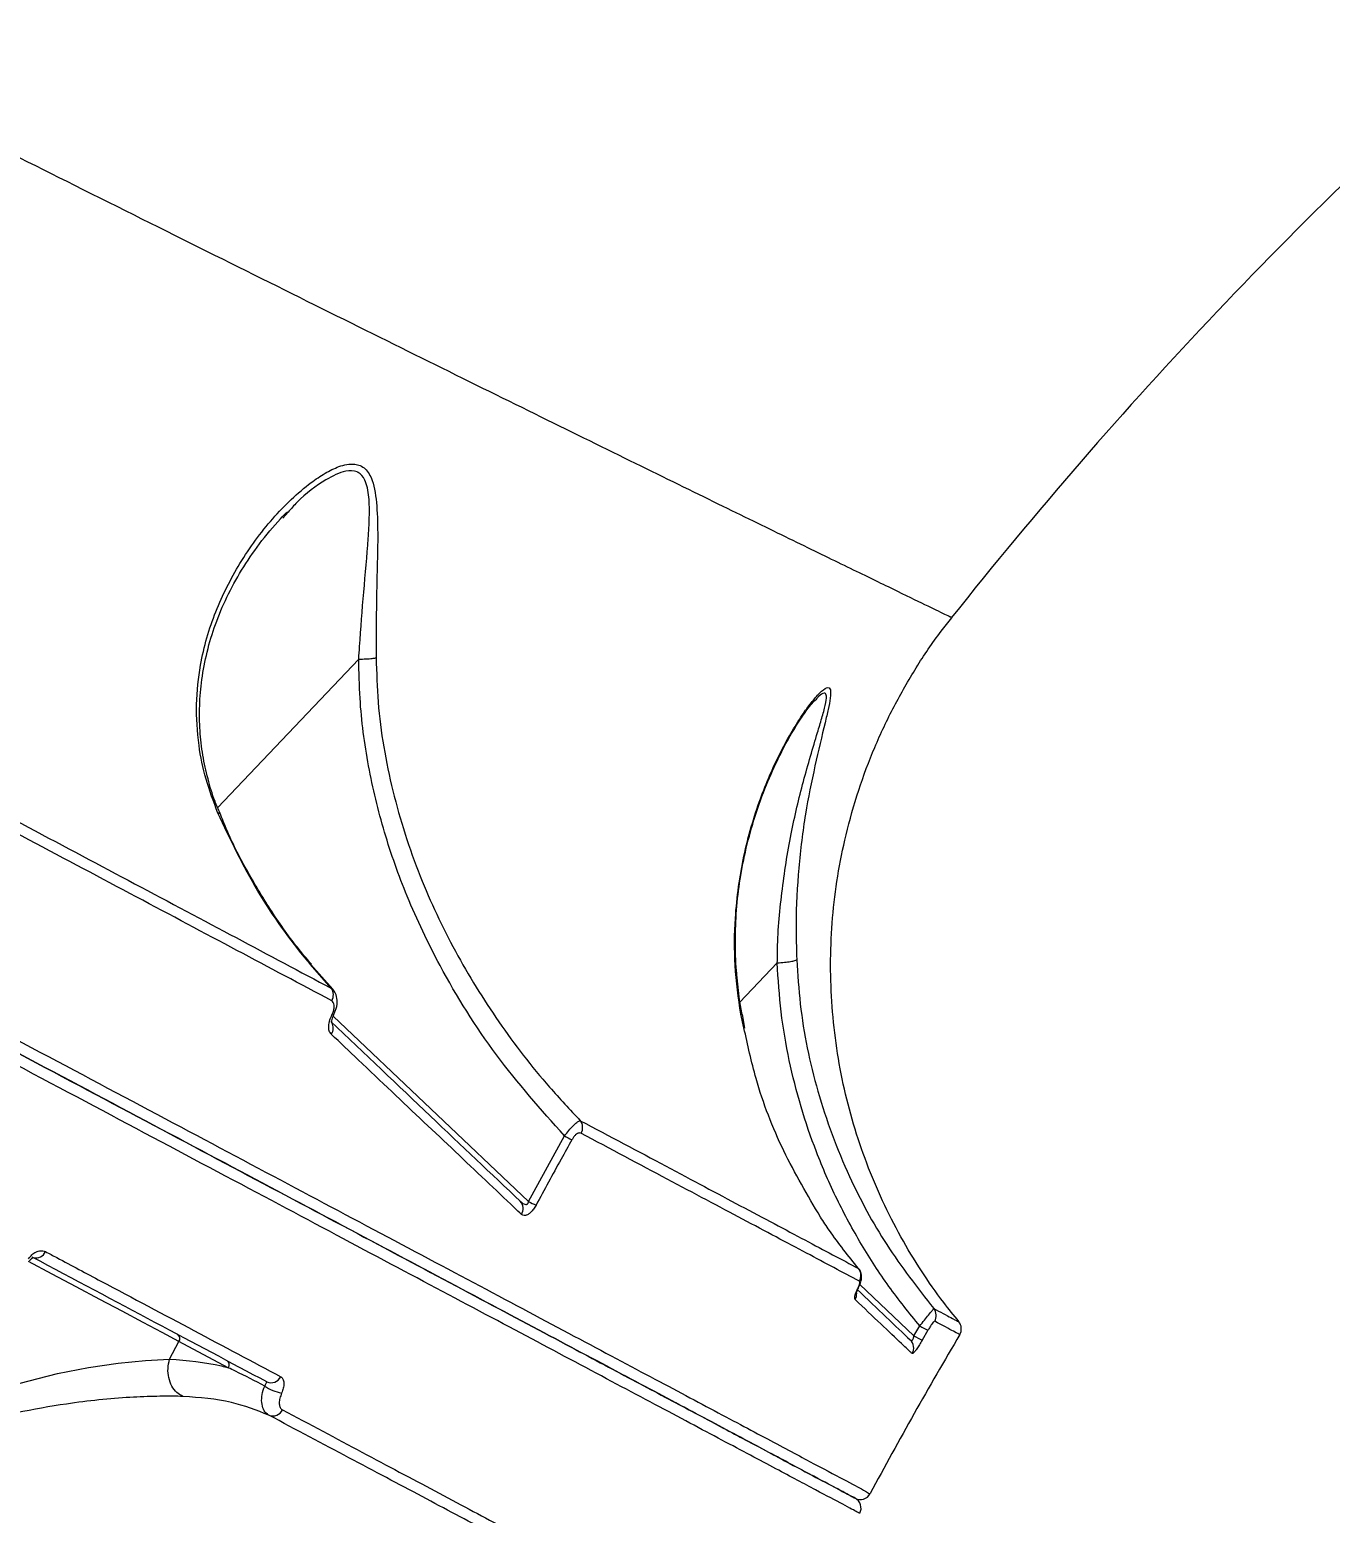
# Model space of a CAD drawing. Header units: millimetres. Extents: x -10374 to 11119, y -8221 to 9433.
# Drawn here: x 1686.7 to 1802.9, y -2040.6 to -1908.1 of the extents above; entities that cross this region are included whole.
import ezdxf

# ---------------------------------------------------------------- set-up
doc = ezdxf.new("R2010")
doc.units = ezdxf.units.MM
for name, color, linetype in [('DIKOM_ОБЪЕКТ', 7, 'Continuous'), ('DIKOM_РАЗМЕР_ЗОНА', 7, 'Continuous'), ('DIKOM_РАЗМЕР_ОБЪЕКТА', 7, 'Continuous')]:
    doc.layers.add(name, color=color, linetype=linetype)
doc.styles.add('style1', font='arial.ttf', dxfattribs={"width": 0.8})
doc.dimstyles.new('1-50', dxfattribs={"dimtxt": 300, "dimasz": 200, "dimexe": 100, "dimexo": 0, "dimgap": 100, "dimtad": 0, "dimdec": 0, "dimtxsty": 'style1', "dimcen": 0, "dimclrd": 7, "dimclre": 7, "dimadec": 1, "dimazin": 2, "dimtfac": 1, "dimtdec": 0, "dimtmove": 1, "dimatfit": 3, "dimfxl": 0, "dimlwd": 25, "dimlwe": 18, "dimarcsym": 0})

# ---------------------------------------------------------------- blocks, each defined once
blk = doc.blocks.new('*D16')
at = {"layer": 'Defpoints', "color": 0, "transparency": 16777216}
for p in [(-9045.1, 5161.67), (3694.49, 5161.67), (1813.16, -6719.94)]:
    blk.add_point(p, dxfattribs=at)
at = {"layer": 'DIKOM_РАЗМЕР_ОБЪЕКТА', "color": 7, "lineweight": 18, "transparency": 16777216}
for p, q in [((3694.49, 5161.67), (-9145.1, 5161.67)), ((1813.16, -6719.94), (-9145.1, -6719.94))]:
    blk.add_line(p, q, dxfattribs=at)
at = {"layer": 'DIKOM_РАЗМЕР_ОБЪЕКТА', "color": 7, "lineweight": 25, "transparency": 16777216}
for p, q in [((-9045.1, 4961.67), (-9045.1, -0.45)), ((-9045.1, -6519.94), (-9045.1, -1080.23))]:
    blk.add_line(p, q, dxfattribs=at)
at = {"layer": 'DIKOM_РАЗМЕР_ОБЪЕКТА', "color": 7, "transparency": 16777216}
for points in [[(-9078.43, 4961.67), (-9011.76, 4961.67), (-9045.1, 5161.67)], [(-9078.43, -6519.94), (-9011.76, -6519.94), (-9045.1, -6719.94)]]:
    blk.add_solid(points, dxfattribs=at)
at = {"layer": 'DIKOM_РАЗМЕР_ОБЪЕКТА', "color": 0, "transparency": 16777216, "insert": (-9045.1, -540.34), "char_height": 300, "attachment_point": 5, "rotation": 90, "style": 'style1'}
blk.add_mtext('11900', dxfattribs=at)
blk = doc.blocks.new('*D15')
at = {"layer": 'Defpoints', "color": 0, "transparency": 16777216}
for p in [(-5227.87, 8308.78), (9119.43, -1150.4), (-5227.87, -1991.82)]:
    blk.add_point(p, dxfattribs=at)
at = {"layer": 'DIKOM_РАЗМЕР_ОБЪЕКТА', "color": 7, "lineweight": 18, "transparency": 16777216}
for p, q in [((-5227.87, -1991.82), (-5227.87, 8408.78)), ((9119.43, -1150.4), (9119.43, 8408.78))]:
    blk.add_line(p, q, dxfattribs=at)
at = {"layer": 'DIKOM_РАЗМЕР_ОБЪЕКТА', "color": 7, "lineweight": 25, "transparency": 16777216}
for p, q in [((-5027.87, 8308.78), (187.44, 8308.78)), ((8919.43, 8308.78), (1267.22, 8308.78))]:
    blk.add_line(p, q, dxfattribs=at)
at = {"layer": 'DIKOM_РАЗМЕР_ОБЪЕКТА', "color": 7, "transparency": 16777216}
for points in [[(-5027.87, 8342.11), (-5027.87, 8275.44), (-5227.87, 8308.78)], [(8919.43, 8342.11), (8919.43, 8275.44), (9119.43, 8308.78)]]:
    blk.add_solid(points, dxfattribs=at)
at = {"layer": 'DIKOM_РАЗМЕР_ОБЪЕКТА', "color": 0, "transparency": 16777216, "insert": (727.33, 8308.78), "char_height": 300, "attachment_point": 5, "style": 'style1'}
blk.add_mtext('14350', dxfattribs=at)
blk = doc.blocks.new('*D14')
at = {"layer": 'Defpoints', "color": 0, "transparency": 16777216}
for p in [(-7515.85, 9236.32), (11119.43, -1423.4), (-7515.85, -2401.58)]:
    blk.add_point(p, dxfattribs=at)
at = {"layer": 'DIKOM_РАЗМЕР_ЗОНА', "color": 7, "lineweight": 18, "transparency": 16777216}
for p, q in [((-7515.85, -2401.58), (-7515.85, 9336.32)), ((11119.43, -1423.4), (11119.43, 9336.32))]:
    blk.add_line(p, q, dxfattribs=at)
at = {"layer": 'DIKOM_РАЗМЕР_ЗОНА', "color": 7, "lineweight": 25, "transparency": 16777216}
for p, q in [((-7315.85, 9236.32), (77.56, 9236.32)), ((10919.43, 9236.32), (1157.34, 9236.32))]:
    blk.add_line(p, q, dxfattribs=at)
at = {"layer": 'DIKOM_РАЗМЕР_ЗОНА', "color": 7, "transparency": 16777216}
for points in [[(-7315.85, 9269.65), (-7315.85, 9202.98), (-7515.85, 9236.32)], [(10919.43, 9269.65), (10919.43, 9202.98), (11119.43, 9236.32)]]:
    blk.add_solid(points, dxfattribs=at)
at = {"layer": 'DIKOM_РАЗМЕР_ЗОНА', "color": 0, "transparency": 16777216, "insert": (617.45, 9236.32), "char_height": 300, "attachment_point": 5, "style": 'style1'}
blk.add_mtext('18650', dxfattribs=at)
blk = doc.blocks.new('*D13')
at = {"layer": 'Defpoints', "color": 0, "transparency": 16777216}
for p in [(-10176.97, 7112.81), (3082.33, 7112.81), (2015.48, -8221.4)]:
    blk.add_point(p, dxfattribs=at)
at = {"layer": 'DIKOM_РАЗМЕР_ЗОНА', "color": 7, "lineweight": 18, "transparency": 16777216}
for p, q in [((3082.33, 7112.81), (-10276.97, 7112.81)), ((2015.48, -8221.4), (-10276.97, -8221.4))]:
    blk.add_line(p, q, dxfattribs=at)
at = {"layer": 'DIKOM_РАЗМЕР_ЗОНА', "color": 7, "lineweight": 25, "transparency": 16777216}
for p, q in [((-10176.97, 6912.81), (-10176.97, -14.41)), ((-10176.97, -8021.4), (-10176.97, -1094.19))]:
    blk.add_line(p, q, dxfattribs=at)
at = {"layer": 'DIKOM_РАЗМЕР_ЗОНА', "color": 7, "transparency": 16777216}
for points in [[(-10210.3, 6912.81), (-10143.64, 6912.81), (-10176.97, 7112.81)], [(-10210.3, -8021.4), (-10143.64, -8021.4), (-10176.97, -8221.4)]]:
    blk.add_solid(points, dxfattribs=at)
at = {"layer": 'DIKOM_РАЗМЕР_ЗОНА', "color": 0, "transparency": 16777216, "insert": (-10176.97, -554.3), "char_height": 300, "attachment_point": 5, "rotation": 90, "style": 'style1'}
blk.add_mtext('15300', dxfattribs=at)

msp = doc.modelspace()

# ---------------------------------------------------------------- linework, layer by layer
at = {"layer": 'DIKOM_ОБЪЕКТ', "color": 7, "linetype": 'Continuous', "lineweight": 15}
for p, q in [((1709.77, -1951.16), (1709.29, -1951.68)), ((1703.48, -1977.57), (1716.08, -1964.29)), ((1756.81, -1968.04), (1756.95, -1967.88)), ((1756.91, -1967.91), (1756.83, -1968)), ((1713.64, -1993.69), (1711.74, -1991.53)), ((1711.74, -1991.53), (1711.82, -1991.55)), ((1713.77, -1993.75), (1711.81, -1991.55)), ((1750.14, -1994.92), (1753.46, -1991.42)), ((1713.64, -1993.69), (1713.74, -1993.79)), ((1713.81, -1996.17), (1731.25, -2012.72)), ((1750.5, -1997.22), (1750.21, -1996)), ((1750.59, -1997.25), (1750.36, -1996.02)), ((1731.25, -2012.72), (1734.46, -2006.86)), ((1760.72, -2020.46), (1760.72, -2020.47)), ((1760.85, -2020.13), (1765.69, -2024.72)), ((1767.45, -2022.28), (1767.67, -2022.4)), ((1765.69, -2024.72), (1766.2, -2023.84)), ((1766.94, -2024.23), (1766.43, -2025.11)), ((1699.18, -2026.81), (1700.02, -2025.23)), ((1704.43, -2027.58), (1700.02, -2025.23)), ((1699.18, -2026.81), (1699.18, -2026.81))]:
    msp.add_line(p, q, dxfattribs=at)
at = {"layer": 'DIKOM_ОБЪЕКТ', "color": 7, "linetype": 'Continuous', "lineweight": 15, "flags": 128}
for points in [[(1713.84, -1996.09), (1713.84, -1996.09), (1713.79, -1996.09), (1713.69, -1996.05)], [(1700.02, -2025.23), (1698.53, -2024.44), (1696.83, -2023.54), (1694.96, -2022.54), (1692.95, -2021.47), (1690.85, -2020.36), (1688.71, -2019.22), (1686.58, -2018.09)], [(1760.72, -2020.47), (1760.71, -2020.48), (1760.66, -2020.53)], [(1664.31, -2030.3), (1663.61, -2031.68), (1662.94, -2033.81), (1662.94, -2035.57), (1663.52, -2036.32), (1664.62, -2036.53), (1666.49, -2036.14), (1668.4, -2035.45), (1670.4, -2034.63), (1675.4, -2032.54), (1680.66, -2030.54), (1684.9, -2029.19), (1689.17, -2028.1), (1691.94, -2027.56), (1694.6, -2027.16), (1697.03, -2026.92), (1699.18, -2026.81), (1699.18, -2026.81), (1699.18, -2026.81)]]:
    msp.add_lwpolyline(points, dxfattribs=at)
at = {"layer": 'DIKOM_ОБЪЕКТ', "color": 7, "linetype": 'Continuous', "lineweight": 15}
for centre, radius, start, end in [((2088, -2213.4), 580.87, 121.09855, 151.90145), ((2088, -2213.4), 580.37, 121.09855, 151.90145), ((2088, -2213.4), 579.13, 121.09885, 151.90115), ((2088, -2213.4), 407, 131.4016, 141.5976), ((1712.81, -1994.26), 1.01, 328.1412, 34.8989), ((1712.87, -1997.23), 0.941, 323.908, 30.5954), ((1735.08, -2006.11), 1.01, 328.6574, 36.9315), ((1739.96, -1997.09), 11.22, 240.648, 244.4775), ((1729.85, -2013.36), 0.928, 325.8857, 44.1997), ((1736.27, -2003.43), 10.56, 241.6544, 245.7283), ((1687.24, -2016.82), 0.944, 256.1983, 335.9529), ((1759.95, -2019.34), 1, 329.1604, 38.9327), ((1759.56, -2020.97), 1.01, 328.9655, 2.9676), ((1766.68, -2022.92), 1, 329.2879, 39.3969), ((1768.92, -2024.11), 1, 329.2293, 39.9932), ((1699.65, -2024.98), 0.454, 325.6175, 53.7604), ((2088, -2213.4), 370, 149.3212, 151.8457), ((1769.21, -2018.93), 6.78, 238.675, 245.737), ((1769.79, -2017.97), 6.88, 238.5428, 245.5027), ((1764.67, -2025.81), 0.995, 329.5362, 46.3448), ((1704.05, -2027.32), 0.454, 325.644, 53.7338), ((1708.26, -2027.98), 0.943, 245.9043, 334.9176), ((1710.18, -2025.38), 4.58, 236.8111, 257.5355), ((1708.41, -2030.93), 0.951, 248.5337, 334.4773), ((1760.9, -2038.35), 1, 242, 331.8278), ((1759.96, -2040.11), 1, 331.9526, 62), ((1759.96, -2040.11), 1, 331.961, 61.9988)]:
    msp.add_arc(centre, radius, start, end, dxfattribs=at)
for points, knots in [([(1760.84, -2040.58), (1760.79, -2040.56), (1760.66, -2040.49), (1759.5, -2039.87), (1757.09, -2038.59), (1753.5, -2036.68), (1748.72, -2034.14), (1742.73, -2030.96), (1735.67, -2027.2), (1727.58, -2022.9), (1718.53, -2018.09), (1708.38, -2012.69), (1697.12, -2006.7), (1684.75, -2000.13), (1671.55, -1993.11), (1657.59, -1985.68), (1642.94, -1977.89), (1627.37, -1969.62), (1610.89, -1960.85), (1593.53, -1951.63), (1575.9, -1942.25), (1558.09, -1932.78), (1540.18, -1923.26), (1521.69, -1913.42), (1502.64, -1903.3), (1483.09, -1892.9), (1463.18, -1882.32), (1442.99, -1871.58), (1422.57, -1860.72), (1401.85, -1849.7), (1380.89, -1838.56), (1359.76, -1827.32), (1338.92, -1816.25), (1318.45, -1805.36), (1298.39, -1794.7), (1278.43, -1784.08), (1258.62, -1773.55), (1239.06, -1763.15), (1221.27, -1753.69), (1210.23, -1747.82), (1205.35, -1745.22)], [0, 0, 0, 0, 0.015651, 0.042167, 0.068704, 0.09522, 0.122506, 0.149814, 0.177101, 0.203616, 0.230153, 0.256669, 0.283955, 0.311263, 0.33855, 0.365066, 0.391602, 0.418118, 0.445404, 0.472712, 0.499999, 0.52556, 0.551139, 0.576701, 0.602949, 0.629218, 0.655466, 0.681983, 0.708519, 0.735035, 0.762321, 0.78963, 0.816916, 0.843432, 0.869968, 0.896484, 0.923771, 0.951079, 0.978365, 1, 1, 1, 1]), ([(1206.26, -1744.57), (1211.13, -1747.16), (1222.04, -1752.97), (1239.59, -1762.3), (1258.83, -1772.52), (1278.51, -1782.99), (1298.54, -1793.64), (1318.83, -1804.43), (1339.32, -1815.32), (1359.97, -1826.3), (1380.75, -1837.35), (1401.59, -1848.43), (1422.4, -1859.5), (1443.07, -1870.49), (1463.3, -1881.24), (1483.04, -1891.74), (1502.3, -1901.98), (1521.25, -1912.06), (1539.83, -1921.94), (1557.94, -1931.57), (1575.77, -1941.04), (1593.23, -1950.33), (1610.31, -1959.41), (1626.71, -1968.13), (1642.38, -1976.46), (1657.24, -1984.36), (1671.22, -1991.8), (1684.3, -1998.76), (1696.47, -2005.23), (1707.7, -2011.2), (1717.94, -2016.64), (1727.13, -2021.53), (1734.73, -2025.57), (1740.94, -2028.87), (1745.98, -2031.55), (1750.29, -2033.84), (1753.89, -2035.76), (1756.76, -2037.28), (1758.83, -2038.38), (1760.15, -2039.08), (1760.33, -2039.18), (1760.43, -2039.23)], [0, 0, 0, 0, 0.021635, 0.048472, 0.075394, 0.102359, 0.129323, 0.156245, 0.183082, 0.209919, 0.236841, 0.263805, 0.29077, 0.317692, 0.344529, 0.370376, 0.3963, 0.422262, 0.448224, 0.474147, 0.499995, 0.526832, 0.553754, 0.580718, 0.607683, 0.634604, 0.661441, 0.688278, 0.7152, 0.742165, 0.769129, 0.796051, 0.822888, 0.844633, 0.866402, 0.88817, 0.909915, 0.932424, 0.954958, 0.977491, 1, 1, 1, 1]), ([(1695.82, -2068.42), (1694.7, -2067.83), (1692.45, -2066.64), (1687.74, -2064.16), (1682.08, -2061.17), (1675.4, -2057.65), (1667.75, -2053.62), (1659.15, -2049.08), (1649.59, -2044.04), (1639.11, -2038.52), (1627.74, -2032.53), (1615.54, -2026.1), (1602.56, -2019.27), (1588.85, -2012.05), (1574.39, -2004.44), (1559.24, -1996.47), (1543.45, -1988.16), (1527.09, -1979.56), (1510.24, -1970.71), (1492.93, -1961.62), (1475.19, -1952.31), (1457.05, -1942.79), (1438.58, -1933.11), (1419.87, -1923.32), (1401, -1913.44), (1382.02, -1903.52), (1362.95, -1893.56), (1343.82, -1883.58), (1324.72, -1873.63), (1305.73, -1863.75), (1286.93, -1853.98), (1269.76, -1845.07), (1254.2, -1837.01), (1244.89, -1832.2), (1240.24, -1829.79)], [0, 0, 0, 0, 0.031557, 0.063213, 0.09492, 0.126626, 0.158283, 0.189839, 0.221397, 0.253054, 0.284762, 0.31647, 0.348127, 0.379685, 0.411265, 0.442944, 0.474674, 0.506404, 0.538084, 0.569664, 0.601295, 0.633025, 0.664806, 0.696588, 0.728318, 0.75995, 0.791659, 0.823467, 0.855327, 0.887186, 0.918995, 0.950705, 0.975352, 1, 1, 1, 1]), ([(1641.78, -1897.33), (1646.17, -1899.55), (1654.94, -1903.99), (1667.44, -1910.29), (1679.42, -1916.31), (1691.2, -1922.21), (1702.63, -1927.91), (1713.59, -1933.36), (1723.76, -1938.4), (1733.07, -1942.99), (1741.45, -1947.11), (1748.64, -1950.63), (1754.68, -1953.58), (1759.61, -1955.98), (1763.57, -1957.91), (1766.55, -1959.35), (1768.36, -1960.23), (1769.16, -1960.62), (1768.99, -1960.53), (1768.96, -1960.52)], [0, 0, 0, 0, 0.056668, 0.113335, 0.170566, 0.227798, 0.291066, 0.354382, 0.41765, 0.482782, 0.547968, 0.613099, 0.674377, 0.735701, 0.796978, 0.860023, 0.923119, 0.986164, 1, 1, 1, 1]), ([(1760.43, -2039.23), (1760.31, -2039.17), (1760.08, -2039.05), (1758.24, -2038.07), (1755.33, -2036.52), (1751.26, -2034.36), (1746.07, -2031.6), (1739.76, -2028.24), (1732.32, -2024.29), (1723.79, -2019.75), (1714.2, -2014.65), (1703.59, -2009.01), (1692.02, -2002.86), (1680.3, -1996.63), (1668.65, -1990.43), (1657.27, -1984.38), (1645.34, -1978.04), (1632.74, -1971.34), (1619.47, -1964.28), (1605.53, -1956.87), (1591.15, -1949.22), (1581.19, -1943.93), (1576.21, -1941.28)], [0, 0, 0, 0, 0.053673, 0.107515, 0.161443, 0.215371, 0.269213, 0.322886, 0.376559, 0.430402, 0.484331, 0.53826, 0.592102, 0.645775, 0.689267, 0.732803, 0.77634, 0.819831, 0.864848, 0.909916, 0.954983, 1, 1, 1, 1]), ([(1577.13, -1940.64), (1580.6, -1942.48), (1589.97, -1947.46), (1604.73, -1955.32), (1621.21, -1964.08), (1637.12, -1972.54), (1652.41, -1980.67), (1666.99, -1988.42), (1680.55, -1995.63), (1693.06, -2002.28), (1704.53, -2008.38), (1715.13, -2014.02), (1724.81, -2019.16), (1733.49, -2023.78), (1740.99, -2027.77), (1747.32, -2031.13), (1752.49, -2033.88), (1756.59, -2036.06), (1759.57, -2037.66), (1761.37, -2038.56), (1761.78, -2038.92), (1761.78, -2038.82), (1761.78, -2038.82)], [0, 0, 0, 0, 0.031306, 0.084337, 0.137409, 0.190441, 0.245013, 0.299629, 0.354201, 0.407233, 0.460305, 0.513337, 0.567909, 0.622525, 0.677097, 0.730128, 0.7832, 0.836231, 0.890802, 0.945417, 0.999989, 1, 1, 1, 1]), ([(1703.5, -1978.03), (1703.12, -1977.02), (1702.36, -1975.01), (1701.7, -1971.73), (1701.51, -1968.29), (1701.93, -1964.25), (1703.19, -1959.97), (1705.41, -1955.6), (1708.31, -1951.63), (1711.01, -1949.06), (1713.07, -1947.65), (1714.39, -1947), (1715.68, -1946.74), (1716.72, -1947.18), (1717.44, -1948.44), (1717.74, -1950.6), (1717.8, -1953.38), (1717.72, -1956.61), (1717.64, -1960.21), (1717.64, -1962.85), (1717.64, -1964.16)], [0, 0, 0, 0, 0.048205, 0.096466, 0.156482, 0.216595, 0.305093, 0.393742, 0.486954, 0.579989, 0.611337, 0.642625, 0.679785, 0.710025, 0.740287, 0.78625, 0.834097, 0.882076, 0.941033, 1, 1, 1, 1]), ([(1716.09, -1964.29), (1716.09, -1964.29), (1716.11, -1963.91), (1716.24, -1961.89), (1716.52, -1958.24), (1716.89, -1954.39), (1717.05, -1951.59), (1717.03, -1949.76), (1716.75, -1948.3), (1716.25, -1947.72), (1715.67, -1947.44), (1714.74, -1947.42), (1712.87, -1948.36), (1711.07, -1949.69), (1710.03, -1950.86), (1709.77, -1951.16)], [0, 0, 0, 0, 0.000151, 0.037371, 0.202158, 0.370065, 0.440729, 0.512582, 0.587239, 0.642869, 0.64937, 0.711733, 0.808711, 0.950844, 1, 1, 1, 1]), ([(1703.69, -1978.07), (1703.53, -1977.71), (1703.1, -1976.69), (1702.58, -1974.94), (1702.12, -1972.83), (1701.87, -1970.63), (1701.84, -1968.38), (1702.04, -1966.02), (1702.51, -1963.59), (1703.26, -1961.13), (1704.29, -1958.68), (1705.61, -1956.27), (1707.21, -1953.94), (1708.62, -1952.21), (1709.5, -1951.33), (1709.71, -1951.13)], [0, 0, 0, 0, 0.033594, 0.09583, 0.161531, 0.230816, 0.304066, 0.381769, 0.467912, 0.557977, 0.652716, 0.752465, 0.857221, 0.967001, 1, 1, 1, 1]), ([(1769.71, -2023.45), (1769.25, -2022.89), (1768.05, -2021.45), (1766.31, -2018.92), (1764.47, -2015.89), (1762.84, -2012.68), (1761.43, -2009.32), (1760.25, -2005.83), (1759.33, -2002.24), (1758.68, -1998.58), (1758.3, -1994.87), (1758.2, -1991.13), (1758.37, -1987.39), (1758.83, -1983.66), (1759.6, -1979.85), (1760.69, -1976), (1762.13, -1972.16), (1763.85, -1968.5), (1765.85, -1965.04), (1767.59, -1962.41), (1768.75, -1961), (1769.07, -1960.61)], [0, 0, 0, 0, 0.032092, 0.082935, 0.135109, 0.188175, 0.241853, 0.295963, 0.350387, 0.405045, 0.45988, 0.514852, 0.569931, 0.625094, 0.680324, 0.741306, 0.801562, 0.860977, 0.919606, 0.977496, 1, 1, 1, 1]), ([(1716.08, -1964.29), (1716.09, -1964.29), (1716.09, -1964.29), (1716.09, -1964.29), (1716.09, -1964.29), (1716.09, -1964.29)], [0, 0, 0, 0, 0.421649, 0.776071, 1, 1, 1, 1]), ([(1734.46, -2006.86), (1732.37, -2004.51), (1728.19, -1999.8), (1723.63, -1992.49), (1720.41, -1985.75), (1718.29, -1979.77), (1716.87, -1973.85), (1716.17, -1968.65), (1716.11, -1965.46), (1716.08, -1964.29)], [0, 0, 0, 0, 0.199255, 0.398455, 0.542935, 0.670809, 0.798989, 0.926742, 1, 1, 1, 1]), ([(1716.09, -1964.29), (1716.31, -1964.28), (1716.75, -1964.27), (1717.26, -1964.23), (1717.52, -1964.19), (1717.62, -1964.17), (1717.64, -1964.16)], [0, 0, 0, 0, 0.341317, 0.682775, 0.934083, 1, 1, 1, 1]), ([(1717.64, -1964.16), (1717.68, -1965.49), (1717.8, -1969.49), (1718.96, -1976.1), (1721.35, -1983.55), (1724.6, -1990.45), (1728.5, -1996.75), (1732.34, -2001.74), (1734.95, -2004.52), (1735.88, -2005.51)], [0, 0, 0, 0, 0.085362, 0.258265, 0.431298, 0.591296, 0.751845, 0.911965, 1, 1, 1, 1]), ([(1750.21, -1996), (1750.01, -1994.55), (1749.61, -1991.63), (1749.67, -1986.85), (1750.38, -1981.8), (1751.81, -1976.91), (1753.65, -1972.66), (1755.28, -1969.86), (1756.51, -1968.15), (1757.28, -1967.25), (1757.94, -1966.73), (1758.27, -1966.91), (1758.24, -1967.7), (1758.04, -1968.75), (1757.57, -1970.67), (1757.15, -1972.48), (1756.84, -1973.81)], [0, 0, 0, 0, 0.087562, 0.175272, 0.296685, 0.418274, 0.52394, 0.629372, 0.669928, 0.710364, 0.752467, 0.794965, 0.831964, 0.866861, 0.901859, 1, 1, 1, 1]), ([(1749.87, -1992.46), (1749.86, -1992.35), (1749.75, -1991.33), (1749.72, -1989.4), (1749.8, -1986.66), (1750.14, -1983.9), (1750.69, -1981.08), (1751.48, -1978.26), (1752.46, -1975.55), (1753.55, -1973.14), (1754.59, -1971.18), (1755.48, -1969.73), (1756.18, -1968.74), (1756.66, -1968.15), (1756.83, -1967.96), (1756.9, -1967.9)], [0, 0, 0, 0, 0.010158, 0.097986, 0.190119, 0.285693, 0.385261, 0.493089, 0.605005, 0.710215, 0.798123, 0.87493, 0.933657, 0.975802, 1, 1, 1, 1]), ([(1753.47, -1991.42), (1753.47, -1991.41), (1753.49, -1991.12), (1753.48, -1989), (1753.84, -1985.08), (1754.64, -1979.94), (1755.79, -1975.13), (1756.81, -1971.71), (1757.47, -1969.53), (1757.78, -1968.37), (1757.92, -1967.56), (1757.8, -1967.32), (1757.56, -1967.33), (1757.3, -1967.46), (1756.99, -1967.82), (1756.91, -1967.91)], [0, 0, 0, 0, 0.000123, 0.027892, 0.198813, 0.373424, 0.537621, 0.705006, 0.760528, 0.817035, 0.872304, 0.917769, 0.927277, 0.981824, 1, 1, 1, 1]), ([(1676.55, -1973.97), (1679.92, -1975.77), (1686.66, -1979.35), (1696.16, -1984.4), (1705.24, -1989.22), (1710.84, -1992.2), (1713.64, -1993.69)], [0, 0, 0, 0, 0.249122, 0.498243, 0.749121, 1, 1, 1, 1]), ([(1756.84, -1973.81), (1756.54, -1975.23), (1755.93, -1978.13), (1755.35, -1982.91), (1755.1, -1987.3), (1755.18, -1990.08), (1755.21, -1991.13)], [0, 0, 0, 0, 0.268481, 0.549135, 0.829615, 1, 1, 1, 1]), ([(1713.67, -1994.8), (1710.88, -1993.32), (1705.32, -1990.36), (1696.26, -1985.55), (1686.73, -1980.48), (1679.93, -1976.87), (1676.53, -1975.06)], [0, 0, 0, 0, 0.249121, 0.498243, 0.749121, 1, 1, 1, 1]), ([(1711.74, -1991.53), (1711.67, -1991.44), (1709.97, -1989.38), (1706.84, -1985.08), (1704.62, -1980.39), (1703.5, -1978.03)], [0, 0, 0, 0, 0.020968, 0.505576, 1, 1, 1, 1]), ([(1703.64, -1978.09), (1703.64, -1978.07), (1703.63, -1978.03), (1703.56, -1978.03), (1703.51, -1978.03), (1703.5, -1978.03)], [0, 0, 0, 0, 0.494718, 0.837389, 1, 1, 1, 1]), ([(1711.85, -1991.53), (1711.43, -1991.03), (1710.11, -1989.48), (1708.16, -1986.67), (1706.04, -1983.13), (1704.56, -1980.25), (1703.88, -1978.52), (1703.7, -1978.06)], [0, 0, 0, 0, 0.123636, 0.386707, 0.647866, 0.907342, 1, 1, 1, 1]), ([(1753.46, -1991.42), (1753.46, -1991.42), (1753.46, -1991.42), (1753.47, -1991.42), (1753.47, -1991.42), (1753.47, -1991.42)], [0, 0, 0, 0, 0.454816, 0.83517, 1, 1, 1, 1]), ([(1766.2, -2023.84), (1765.26, -2022.68), (1763.39, -2020.36), (1760.93, -2016.56), (1758.76, -2012.55), (1756.39, -2007.13), (1754.73, -2001.5), (1753.75, -1995.81), (1753.56, -1992.88), (1753.46, -1991.42)], [0, 0, 0, 0, 0.12645, 0.252899, 0.38287, 0.512835, 0.75311, 0.876557, 1, 1, 1, 1]), ([(1753.47, -1991.42), (1753.69, -1991.4), (1754.13, -1991.37), (1754.68, -1991.3), (1755.04, -1991.22), (1755.17, -1991.16), (1755.2, -1991.14), (1755.21, -1991.13)], [0, 0, 0, 0, 0.252579, 0.50508, 0.757608, 0.948699, 1, 1, 1, 1]), ([(1755.21, -1991.13), (1755.3, -1992.45), (1755.56, -1996.42), (1756.93, -2003), (1759.61, -2010.21), (1763.12, -2016.73), (1766, -2020.42), (1767.45, -2022.28)], [0, 0, 0, 0, 0.116112, 0.348861, 0.587349, 0.791864, 1, 1, 1, 1]), ([(1750.33, -1996.03), (1750.25, -1995.6), (1750.03, -1994.4), (1749.93, -1993.21), (1749.87, -1992.46)], [0, 0, 0, 0, 0.36292, 1, 1, 1, 1]), ([(1713.83, -1996.08), (1713.92, -1995.89), (1714.13, -1995.44), (1714.18, -1994.78), (1714.07, -1994.18), (1713.85, -1993.89), (1713.75, -1993.78)], [0, 0, 0, 0, 0.244479, 0.557357, 0.814689, 1, 1, 1, 1]), ([(1713.69, -1996.05), (1713.71, -1996.01), (1713.79, -1995.84), (1713.88, -1995.54), (1713.9, -1995.2), (1713.83, -1994.93), (1713.72, -1994.84), (1713.67, -1994.8)], [0, 0, 0, 0, 0.079908, 0.318147, 0.555584, 0.777377, 1, 1, 1, 1]), ([(1713.63, -1997.79), (1713.56, -1997.7), (1713.42, -1997.51), (1713.39, -1997.06), (1713.47, -1996.55), (1713.62, -1996.21), (1713.69, -1996.05)], [0, 0, 0, 0, 0.259142, 0.517724, 0.781229, 1, 1, 1, 1]), ([(1713.58, -1996.64), (1716.61, -1999.52), (1722.7, -2005.3), (1727.91, -2010.24), (1730.52, -2012.71)], [0, 0, 0, 0, 0.499177, 1, 1, 1, 1]), ([(1713.67, -1996.77), (1713.67, -1996.77), (1713.67, -1996.77), (1713.66, -1996.67), (1713.69, -1996.49), (1713.75, -1996.27), (1713.82, -1996.14), (1713.85, -1996.09)], [0, 0, 0, 0, 0.123197, 0.345685, 0.601213, 0.848517, 1, 1, 1, 1]), ([(1750.24, -1996.05), (1750.24, -1996.04), (1750.24, -1996.02), (1750.22, -1996.01), (1750.21, -1996)], [0, 0, 0, 0, 0.622122, 1, 1, 1, 1]), ([(1730.62, -2013.88), (1730.41, -2013.68), (1729.36, -2012.69), (1726.55, -2010.02), (1721.97, -2005.69), (1717.3, -2001.27), (1714.43, -1998.55), (1713.63, -1997.79)], [0, 0, 0, 0, 0.041374, 0.206871, 0.538154, 0.869436, 1, 1, 1, 1]), ([(1757.33, -2014.12), (1756.19, -2012.17), (1753.87, -2008.25), (1751.65, -2002.51), (1750.83, -1998.74), (1750.5, -1997.22)], [0, 0, 0, 0, 0.369552, 0.746295, 1, 1, 1, 1]), ([(1734.46, -2006.86), (1734.6, -2006.7), (1734.86, -2006.36), (1735.25, -2005.95), (1735.58, -2005.65), (1735.78, -2005.52), (1735.86, -2005.51), (1735.88, -2005.51)], [0, 0, 0, 0, 0.22212, 0.444401, 0.665084, 0.892226, 1, 1, 1, 1]), ([(1735.88, -2005.51), (1738.49, -2006.89), (1743.7, -2009.66), (1750.33, -2013.19), (1756.16, -2016.28), (1759.21, -2017.9), (1760.73, -2018.71)], [0, 0, 0, 0, 0.248615, 0.497231, 0.748615, 1, 1, 1, 1]), ([(1735.13, -2007.21), (1734.8, -2007.79), (1733.72, -2009.73), (1732.67, -2011.69), (1731.93, -2013.06)], [0, 0, 0, 0, 0.299646, 1, 1, 1, 1]), ([(1735.94, -2006.63), (1735.93, -2006.63), (1735.88, -2006.61), (1735.78, -2006.6), (1735.62, -2006.65), (1735.45, -2006.78), (1735.27, -2006.97), (1735.18, -2007.13), (1735.13, -2007.21)], [0, 0, 0, 0, 0.035463, 0.25735, 0.448242, 0.628149, 0.814359, 1, 1, 1, 1]), ([(1760.81, -2019.85), (1759.3, -2019.05), (1756.29, -2017.45), (1750.5, -2014.37), (1743.84, -2010.84), (1738.57, -2008.03), (1735.94, -2006.63)], [0, 0, 0, 0, 0.248616, 0.497233, 0.748616, 1, 1, 1, 1]), ([(1730.52, -2012.71), (1730.56, -2012.75), (1730.66, -2012.85), (1730.82, -2012.95), (1730.97, -2012.99), (1731.07, -2012.99), (1731.13, -2012.97), (1731.18, -2012.93), (1731.22, -2012.87), (1731.24, -2012.8), (1731.25, -2012.75), (1731.25, -2012.72)], [0, 0, 0, 0, 0.185216, 0.430497, 0.610143, 0.693482, 0.746498, 0.80841, 0.86679, 0.929938, 1, 1, 1, 1]), ([(1731.93, -2013.06), (1731.85, -2013.18), (1731.71, -2013.42), (1731.46, -2013.71), (1731.2, -2013.9), (1730.95, -2014), (1730.76, -2013.98), (1730.66, -2013.91), (1730.62, -2013.88)], [0, 0, 0, 0, 0.164328, 0.329149, 0.489747, 0.661602, 0.861393, 1, 1, 1, 1]), ([(1760.73, -2018.71), (1759.84, -2017.6), (1758.64, -2016.1), (1757.6, -2014.52), (1757.33, -2014.12)], [0, 0, 0, 0, 0.746837, 1, 1, 1, 1]), ([(1686.57, -2017.86), (1686.68, -2017.73), (1686.88, -2017.46), (1687.27, -2017.21), (1687.68, -2017.09), (1687.96, -2017.14), (1688.09, -2017.2), (1688.1, -2017.21)], [0, 0, 0, 0, 0.214769, 0.425935, 0.681733, 0.964112, 1, 1, 1, 1]), ([(1686.69, -2018.02), (1686.7, -2018.01), (1686.74, -2017.94), (1686.82, -2017.86), (1686.92, -2017.77), (1687.01, -2017.73), (1687.02, -2017.73), (1687.02, -2017.73)], [0, 0, 0, 0, 0.066331, 0.234327, 0.431439, 0.685341, 1, 1, 1, 1]), ([(1707.88, -2028.85), (1704.62, -2027.11), (1698.09, -2023.64), (1690.64, -2019.68), (1686.91, -2017.7)], [0, 0, 0, 0, 0.499271, 1, 1, 1, 1]), ([(1688.1, -2017.21), (1688.44, -2017.39), (1690.11, -2018.28), (1694.65, -2020.69), (1701.49, -2024.33), (1706.57, -2027.03), (1709.12, -2028.38)], [0, 0, 0, 0, 0.044142, 0.220719, 0.610016, 1, 1, 1, 1]), ([(1760.71, -2020.46), (1760.78, -2020.31), (1760.92, -2020.01), (1761.01, -2019.63), (1761, -2019.24), (1760.91, -2018.91), (1760.76, -2018.75), (1760.7, -2018.68)], [0, 0, 0, 0, 0.248343, 0.511111, 0.688021, 0.858589, 1, 1, 1, 1]), ([(1760.42, -2021.49), (1760.41, -2021.45), (1760.37, -2021.37), (1760.43, -2021.08), (1760.54, -2020.78), (1760.63, -2020.58), (1760.66, -2020.53)], [0, 0, 0, 0, 0.292746, 0.584958, 0.881986, 1, 1, 1, 1]), ([(1760.54, -2020.92), (1760.54, -2020.92), (1760.54, -2020.92), (1760.56, -2020.86), (1760.61, -2020.72), (1760.66, -2020.58), (1760.71, -2020.48), (1760.72, -2020.46)], [0, 0, 0, 0, 0.11173, 0.312273, 0.591107, 0.933389, 1, 1, 1, 1]), ([(1760.59, -2020.57), (1761.51, -2021.44), (1763.46, -2023.3), (1764.7, -2024.47), (1765.35, -2025.1)], [0, 0, 0, 0, 0.470175, 1, 1, 1, 1]), ([(1760.66, -2020.53), (1760.68, -2020.47), (1760.76, -2020.31), (1760.83, -2020.1), (1760.86, -2019.92), (1760.83, -2019.87), (1760.81, -2019.85)], [0, 0, 0, 0, 0.183616, 0.462686, 0.730999, 1, 1, 1, 1]), ([(1765.53, -2026.32), (1765.47, -2026.26), (1765.18, -2025.99), (1764.34, -2025.2), (1762.81, -2023.75), (1761.22, -2022.24), (1760.42, -2021.49)], [0, 0, 0, 0, 0.048063, 0.240325, 0.619881, 1, 1, 1, 1]), ([(1766.2, -2023.84), (1766.34, -2023.67), (1766.63, -2023.32), (1767.01, -2022.86), (1767.29, -2022.5), (1767.43, -2022.32), (1767.44, -2022.29), (1767.45, -2022.28)], [0, 0, 0, 0, 0.222331, 0.444847, 0.66384, 0.880642, 1, 1, 1, 1]), ([(1767.54, -2023.43), (1767.53, -2023.43), (1767.5, -2023.43), (1767.42, -2023.51), (1767.28, -2023.69), (1767.11, -2023.94), (1767, -2024.14), (1766.94, -2024.23)], [0, 0, 0, 0, 0.148793, 0.348734, 0.557363, 0.779108, 1, 1, 1, 1]), ([(1769.78, -2024.62), (1769.69, -2024.57), (1769.51, -2024.47), (1768.2, -2023.78), (1767.54, -2023.43)], [0, 0, 0, 0, 0.496961, 1, 1, 1, 1]), ([(1767.67, -2022.4), (1768.23, -2022.7), (1769.39, -2023.31), (1769.56, -2023.4), (1769.65, -2023.45)], [0, 0, 0, 0, 0.488066, 1, 1, 1, 1]), ([(1769.65, -2023.45), (1769.68, -2023.46), (1769.71, -2023.48), (1769.69, -2023.47), (1769.69, -2023.47)], [0, 0, 0, 0, 0.913247, 1, 1, 1, 1]), ([(1765.35, -2025.1), (1765.38, -2025.11), (1765.43, -2025.15), (1765.5, -2025.14), (1765.56, -2025.09), (1765.6, -2025.03), (1765.63, -2024.97), (1765.66, -2024.86), (1765.68, -2024.78), (1765.69, -2024.72)], [0, 0, 0, 0, 0.206628, 0.404876, 0.539544, 0.590531, 0.729464, 0.785667, 1, 1, 1, 1]), ([(1700.41, -2030.14), (1700.33, -2030.14), (1699.61, -2030.12), (1698.09, -2030.12), (1695.63, -2030.21), (1692.89, -2030.43), (1689.5, -2030.86), (1685.51, -2031.57), (1680.64, -2032.71), (1675.52, -2034.23), (1671.27, -2035.63), (1668.21, -2036.61), (1666.11, -2037.17), (1664.25, -2037.44), (1662.88, -2037.13), (1662.06, -2036.16), (1661.96, -2034.49), (1662.49, -2032.42), (1663.51, -2030.25), (1664.91, -2028.1), (1666.19, -2026.78), (1666.83, -2026.13)], [0, 0, 0, 0, 0.005629, 0.050812, 0.096012, 0.143871, 0.191763, 0.263313, 0.334977, 0.42709, 0.519181, 0.559018, 0.598783, 0.64382, 0.679926, 0.71607, 0.769121, 0.82372, 0.878453, 0.939228, 1, 1, 1, 1]), ([(1766.43, -2025.11), (1766.34, -2025.25), (1766.17, -2025.54), (1765.93, -2025.91), (1765.73, -2026.18), (1765.58, -2026.32), (1765.54, -2026.32), (1765.53, -2026.32)], [0, 0, 0, 0, 0.206429, 0.413354, 0.614232, 0.813475, 1, 1, 1, 1]), ([(1700.41, -2030.14), (1700.38, -2030.13), (1700.17, -2030.05), (1699.79, -2029.8), (1699.36, -2029.24), (1699.09, -2028.48), (1699, -2027.63), (1699.12, -2027.08), (1699.18, -2026.81)], [0, 0, 0, 0, 0.031953, 0.204847, 0.403631, 0.60243, 0.801219, 1, 1, 1, 1]), ([(1699.18, -2026.81), (1700.76, -2026.93), (1702.55, -2027.08), (1704.23, -2027.52), (1704.43, -2027.58)], [0, 0, 0, 0, 0.878576, 1, 1, 1, 1]), ([(1707.68, -2029.21), (1706.81, -2028.76), (1705.72, -2028.21), (1704.64, -2027.68), (1704.43, -2027.58)], [0, 0, 0, 0, 0.805883, 1, 1, 1, 1]), ([(1707.68, -2029.21), (1707.7, -2029.17), (1707.73, -2029.12), (1707.77, -2029.04), (1707.82, -2028.96), (1707.86, -2028.88), (1707.88, -2028.85), (1707.88, -2028.85), (1707.88, -2028.85)], [0, 0, 0, 0, 0.159963, 0.186504, 0.396446, 0.639908, 0.917298, 1, 1, 1, 1]), ([(1709.12, -2028.38), (1709.14, -2028.4), (1709.24, -2028.46), (1709.36, -2028.64), (1709.41, -2028.99), (1709.36, -2029.4), (1709.25, -2029.7), (1709.19, -2029.85)], [0, 0, 0, 0, 0.073368, 0.322532, 0.555057, 0.777389, 1, 1, 1, 1]), ([(1708.06, -2031.82), (1706.96, -2031.39), (1704.56, -2030.44), (1701.87, -2030.25), (1700.41, -2030.14)], [0, 0, 0, 0, 0.457449, 1, 1, 1, 1]), ([(1708.06, -2031.82), (1708.01, -2031.79), (1707.81, -2031.67), (1707.55, -2031.33), (1707.39, -2030.7), (1707.42, -2029.97), (1707.59, -2029.47), (1707.68, -2029.21)], [0, 0, 0, 0, 0.073537, 0.319829, 0.550773, 0.77343, 1, 1, 1, 1]), ([(1709.19, -2029.85), (1709.14, -2030), (1709.02, -2030.3), (1708.97, -2030.73), (1709.02, -2031.08), (1709.14, -2031.27), (1709.24, -2031.33), (1709.26, -2031.34)], [0, 0, 0, 0, 0.22108, 0.441826, 0.674477, 0.925129, 1, 1, 1, 1]), ([(1709.26, -2031.34), (1711.68, -2032.62), (1716.5, -2035.19), (1722.99, -2038.64), (1728.97, -2041.82), (1732.43, -2043.66), (1734.16, -2044.57)], [0, 0, 0, 0, 0.249096, 0.498194, 0.749097, 1, 1, 1, 1]), ([(1732.89, -2045.02), (1731.18, -2044.11), (1727.76, -2042.29), (1721.82, -2039.13), (1715.33, -2035.68), (1710.48, -2033.11), (1708.06, -2031.82)], [0, 0, 0, 0, 0.249097, 0.498194, 0.749098, 1, 1, 1, 1])]:
    msp.add_open_spline(points, degree=3, knots=knots, dxfattribs=at)

# ---------------------------------------------------------------- dimensions: what is measured, and where the dimension line sits
at = {"layer": 'DIKOM_РАЗМЕР_ЗОНА'}
for base, p1, p2, angle, text, picture, middle in [((-7515.85, 9236.32), (11119.43, -1423.4), (-7515.85, -2401.58), 180, '18650', '*D14', (617.45, 9236.32)), ((-10176.97, 7112.81), (2015.48, -8221.4), (3082.33, 7112.81), 270, '15300', '*D13', (-10176.97, -554.3))]:
    dim = msp.add_linear_dim(base=base, p1=p1, p2=p2, angle=angle, text=text, dimstyle='1-50', override={"dimscale": 1, "dimtix": 0, "dimtofl": 1, "dimtmove": 1, "dimatfit": 3}, dxfattribs=at)
    dim.commit()
    dim.dimension.update_dxf_attribs({"geometry": picture, "text_midpoint": middle, "dimtype": 160})
at = {"layer": 'DIKOM_РАЗМЕР_ОБЪЕКТА'}
for base, p1, p2, angle, text, picture, middle in [((-5227.87, 8308.78), (9119.43, -1150.4), (-5227.87, -1991.82), 180, '14350', '*D15', (727.33, 8308.78)), ((-9045.1, 5161.67), (1813.16, -6719.94), (3694.49, 5161.67), 270, '11900', '*D16', (-9045.1, -540.34))]:
    dim = msp.add_linear_dim(base=base, p1=p1, p2=p2, angle=angle, text=text, dimstyle='1-50', override={"dimscale": 1, "dimtix": 0, "dimtofl": 1, "dimtmove": 1, "dimatfit": 3}, dxfattribs=at)
    dim.commit()
    dim.dimension.update_dxf_attribs({"geometry": picture, "text_midpoint": middle, "dimtype": 160})

doc.saveas('drawing.dxf')
